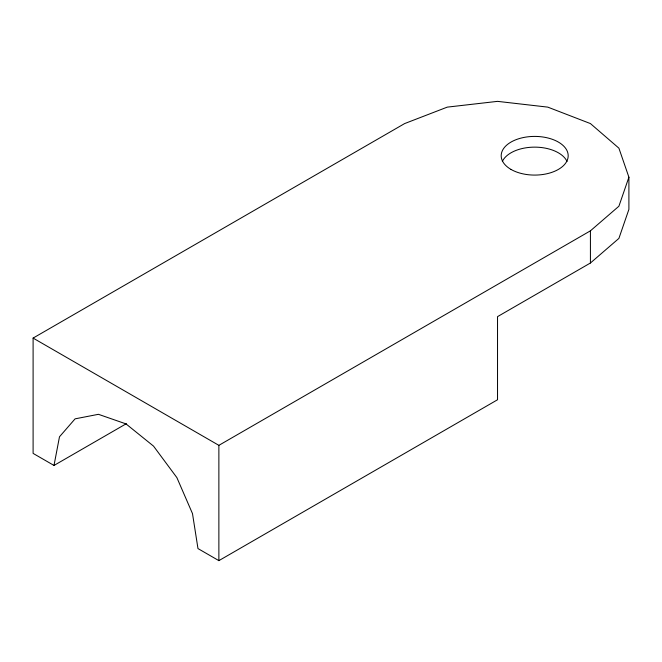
<?xml version="1.0" encoding="UTF-8"?>
<svg xmlns="http://www.w3.org/2000/svg" width="662" height="662" viewBox="0 0 662 662"><rect width="100%" height="100%" fill="white"/><g stroke="black" fill="none" stroke-linecap="round" stroke-linejoin="round"><path stroke-width="0.99" d="M54.003 465.452L59.481 436.804L75.087 418.847L98.439 414.313L125.987 423.887L153.534 446.122L176.886 477.625L192.493 513.604L197.979 548.575L218.874 560.64L497.534 399.757L497.534 316.635L590.421 263.004L618.904 238.403L628.9 209.374L628.9 177.201L618.904 148.172L590.421 123.571L547.805 107.128L497.534 101.36L447.264 107.128L404.647 123.571L33.1 338.083L33.1 453.387L54.003 465.452L126.343 423.68M628.9 177.201L618.904 206.221L590.421 230.831L218.874 445.344L33.1 338.083M590.421 230.831L590.421 263.004M218.874 445.344L218.874 560.64M502.334 161.47A33.497 19.339 0 0 1 534.689 147.138A33.497 19.339 0 0 1 567.044 161.47M511.006 169.422A33.497 19.339 0 0 0 567.044 160.75A33.497 19.339 0 0 0 526.025 137.067A33.497 19.339 0 0 0 511.006 169.422"/></g></svg>
